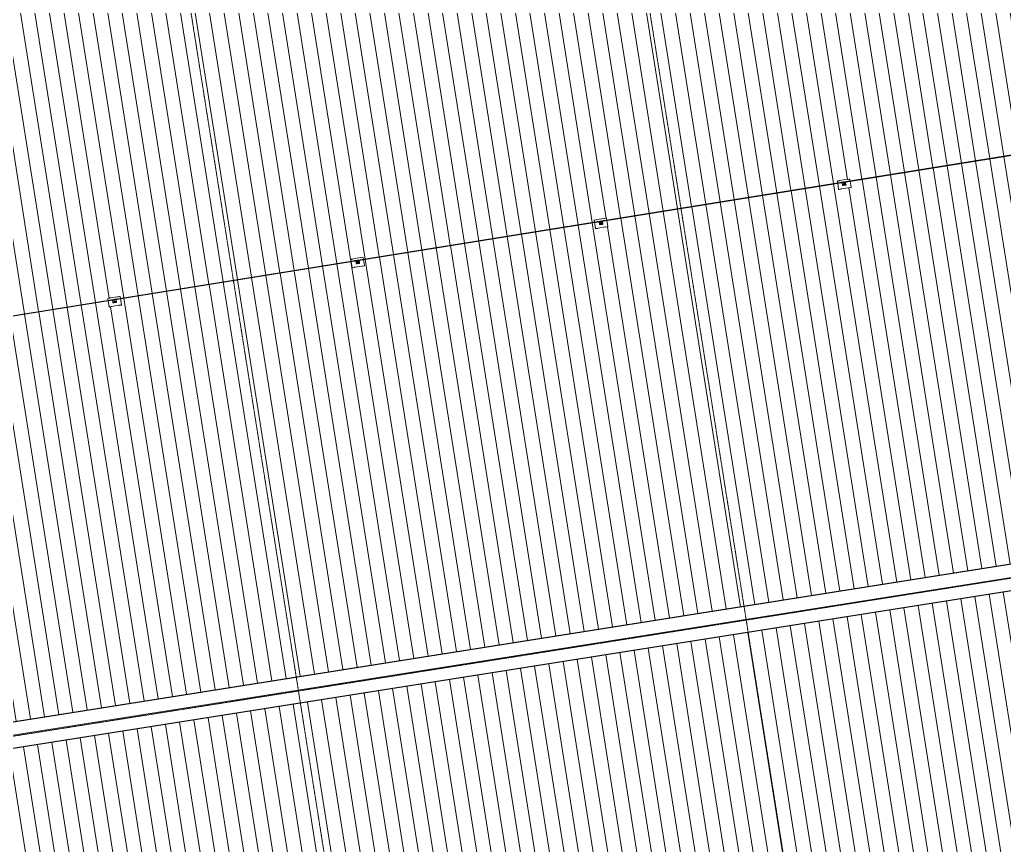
# Model space of a CAD drawing. Header units: millimetres. Extents: x -2355745 to -2216356, y 3958910 to 4068440.
# Drawn here: x -2308581 to -2285777, y 4018484 to 4037610 of the extents above; entities that cross this region are included whole.
import ezdxf

# ---------------------------------------------------------------- set-up
doc = ezdxf.new("R2010")
doc.units = ezdxf.units.MM
doc.linetypes.add('Grid Line', pattern=[21, 12, -3, 3, -3])
for name, color, linetype, lineweight in [('A-ROOF', 132, 'Continuous', 5), ('A-ROOF-PATT', 132, 'Continuous', 5), ('Q-SPCQ', 91, 'Continuous', 5), ('S-GRID', 1, 'Continuous', 5)]:
    doc.layers.add(name, color=color, linetype=linetype, lineweight=lineweight)

# ---------------------------------------------------------------- blocks, each defined once
blk = doc.blocks.new('Static Line_Sayfa_Metal Deck_Pan Mount - Up to 15 _ pitch - Max 2 Users-1848787-ROOF - Part B')
at = {"layer": 'Q-SPCQ'}
for p, q in [((-2244429, 4041104), (-2317659, 4029317)), ((-2317658, 4029309), (-2244428, 4041096)), ((-2289644, 4033871), (-2289635, 4033872)), ((-2289644, 4033871), (-2289642, 4033861)), ((-2289642, 4033861), (-2289642, 4033861)), ((-2289642, 4033861), (-2289636, 4033826)), ((-2289634, 4033873), (-2289597, 4033879)), ((-2289596, 4033879), (-2289584, 4033885)), ((-2289583, 4033885), (-2289419, 4033912)), ((-2289559, 4033842), (-2289563, 4033840)), ((-2289561, 4033830), (-2289557, 4033830)), ((-2289431, 4033863), (-2289556, 4033843)), ((-2289554, 4033830), (-2289429, 4033850)), ((-2289531, 4033832), (-2289531, 4033833)), ((-2289523, 4033779), (-2289530, 4033828)), ((-2289452, 4033845), (-2289452, 4033845)), ((-2289451, 4033841), (-2289444, 4033792)), ((-2289425, 4033863), (-2289429, 4033863)), ((-2289427, 4033851), (-2289423, 4033852)), ((-2289418, 4033912), (-2289405, 4033910)), ((-2289405, 4033910), (-2289367, 4033916)), ((-2289366, 4033916), (-2289357, 4033917)), ((-2289357, 4033917), (-2289356, 4033908)), ((-2289356, 4033908), (-2289350, 4033872)), ((-2289349, 4033867), (-2289327, 4033730)), ((-2289636, 4033821), (-2289614, 4033684)), ((-2289614, 4033684), (-2289612, 4033674)), ((-2289563, 4033682), (-2289612, 4033674)), ((-2289612, 4033674), (-2289563, 4033682)), ((-2289612, 4033674), (-2289612, 4033674)), ((-2289565, 4033682), (-2289602, 4033676)), ((-2289602, 4033676), (-2289563, 4033682)), ((-2289552, 4033689), (-2289564, 4033682)), ((-2289563, 4033682), (-2289551, 4033689)), ((-2289563, 4033682), (-2289563, 4033682)), ((-2289388, 4033715), (-2289551, 4033689)), ((-2289550, 4033689), (-2289389, 4033715)), ((-2289505, 4033798), (-2289505, 4033797)), ((-2289505, 4033767), (-2289456, 4033775)), ((-2289505, 4033767), (-2289456, 4033775)), ((-2289497, 4033800), (-2289497, 4033799)), ((-2289495, 4033800), (-2289495, 4033800)), ((-2289476, 4033803), (-2289476, 4033803)), ((-2289474, 4033803), (-2289474, 4033803)), ((-2289466, 4033804), (-2289466, 4033804)), ((-2289444, 4033792), (-2289444, 4033792)), ((-2289388, 4033715), (-2289375, 4033713)), ((-2289374, 4033713), (-2289387, 4033715)), ((-2289375, 4033712), (-2289326, 4033720)), ((-2289326, 4033720), (-2289375, 4033713)), ((-2289375, 4033713), (-2289375, 4033712)), ((-2289374, 4033713), (-2289336, 4033719)), ((-2289336, 4033719), (-2289373, 4033713)), ((-2289327, 4033730), (-2289327, 4033730)), ((-2289327, 4033730), (-2289326, 4033720)), ((-2289326, 4033720), (-2289326, 4033720)), ((-2295277, 4032964), (-2295268, 4032966)), ((-2295277, 4032964), (-2295275, 4032955)), ((-2295275, 4032955), (-2295275, 4032955)), ((-2295275, 4032955), (-2295269, 4032919)), ((-2295268, 4032913), (-2295247, 4032778)), ((-2295267, 4032966), (-2295230, 4032972)), ((-2295229, 4032972), (-2295217, 4032979)), ((-2295216, 4032979), (-2295052, 4033005)), ((-2295192, 4032935), (-2295196, 4032934)), ((-2295194, 4032923), (-2295190, 4032923)), ((-2295064, 4032956), (-2295189, 4032936)), ((-2295187, 4032923), (-2295062, 4032943)), ((-2295164, 4032926), (-2295164, 4032926)), ((-2295156, 4032873), (-2295163, 4032921)), ((-2295085, 4032939), (-2295085, 4032938)), ((-2295084, 4032934), (-2295077, 4032885)), ((-2295057, 4032956), (-2295062, 4032956)), ((-2295060, 4032944), (-2295056, 4032946)), ((-2295051, 4033005), (-2295038, 4033003)), ((-2295037, 4033003), (-2295000, 4033009)), ((-2294999, 4033009), (-2294990, 4033011)), ((-2294990, 4033011), (-2294989, 4033001)), ((-2294989, 4033001), (-2294983, 4032966)), ((-2294982, 4032960), (-2294960, 4032824)), ((-2295247, 4032778), (-2295245, 4032768)), ((-2295196, 4032776), (-2295245, 4032768)), ((-2295245, 4032767), (-2295196, 4032775)), ((-2295245, 4032768), (-2295245, 4032767)), ((-2295235, 4032769), (-2295196, 4032776)), ((-2295198, 4032775), (-2295235, 4032770)), ((-2295185, 4032782), (-2295197, 4032776)), ((-2295196, 4032775), (-2295196, 4032776)), ((-2295195, 4032776), (-2295184, 4032782)), ((-2295021, 4032808), (-2295184, 4032782)), ((-2295183, 4032782), (-2295022, 4032808)), ((-2295138, 4032891), (-2295138, 4032891)), ((-2295138, 4032860), (-2295089, 4032868)), ((-2295138, 4032860), (-2295089, 4032868)), ((-2295130, 4032893), (-2295130, 4032892)), ((-2295128, 4032894), (-2295128, 4032893)), ((-2295109, 4032896), (-2295109, 4032897)), ((-2295107, 4032896), (-2295107, 4032897)), ((-2295099, 4032897), (-2295099, 4032897)), ((-2295076, 4032885), (-2295077, 4032885)), ((-2295021, 4032808), (-2295008, 4032806)), ((-2295007, 4032806), (-2295020, 4032809)), ((-2295008, 4032806), (-2294959, 4032814)), ((-2294959, 4032814), (-2295008, 4032806)), ((-2295008, 4032806), (-2295008, 4032806)), ((-2295007, 4032806), (-2294969, 4032812)), ((-2294969, 4032812), (-2295006, 4032806)), ((-2294960, 4032824), (-2294960, 4032824)), ((-2294960, 4032824), (-2294959, 4032814)), ((-2294959, 4032814), (-2294959, 4032814)), ((-2300910, 4032058), (-2300901, 4032059)), ((-2300910, 4032058), (-2300908, 4032048)), ((-2300908, 4032048), (-2300908, 4032048)), ((-2300908, 4032048), (-2300902, 4032013)), ((-2300901, 4032007), (-2300880, 4031871)), ((-2300900, 4032060), (-2300863, 4032066)), ((-2300862, 4032066), (-2300850, 4032072)), ((-2300849, 4032072), (-2300685, 4032098)), ((-2300825, 4032029), (-2300829, 4032027)), ((-2300827, 4032017), (-2300823, 4032016)), ((-2300697, 4032050), (-2300822, 4032029)), ((-2300820, 4032017), (-2300695, 4032037)), ((-2300797, 4032019), (-2300797, 4032019)), ((-2300788, 4031966), (-2300796, 4032015)), ((-2300718, 4032032), (-2300718, 4032032)), ((-2300717, 4032028), (-2300709, 4031979)), ((-2300690, 4032049), (-2300695, 4032050)), ((-2300693, 4032037), (-2300689, 4032039)), ((-2300684, 4032099), (-2300671, 4032096)), ((-2300670, 4032096), (-2300633, 4032102)), ((-2300632, 4032103), (-2300623, 4032104)), ((-2300623, 4032104), (-2300622, 4032094)), ((-2300622, 4032094), (-2300616, 4032059)), ((-2300615, 4032053), (-2300593, 4031917)), ((-2300880, 4031871), (-2300878, 4031861)), ((-2300829, 4031869), (-2300878, 4031861)), ((-2300878, 4031861), (-2300828, 4031869)), ((-2300878, 4031861), (-2300878, 4031861)), ((-2300831, 4031869), (-2300868, 4031863)), ((-2300868, 4031863), (-2300829, 4031869)), ((-2300818, 4031875), (-2300830, 4031869)), ((-2300828, 4031869), (-2300829, 4031869)), ((-2300828, 4031869), (-2300817, 4031875)), ((-2300654, 4031902), (-2300817, 4031875)), ((-2300816, 4031876), (-2300655, 4031901)), ((-2300771, 4031984), (-2300771, 4031984)), ((-2300771, 4031954), (-2300722, 4031962)), ((-2300771, 4031953), (-2300722, 4031961)), ((-2300763, 4031986), (-2300763, 4031986)), ((-2300761, 4031987), (-2300761, 4031987)), ((-2300742, 4031990), (-2300742, 4031990)), ((-2300740, 4031989), (-2300740, 4031990)), ((-2300732, 4031990), (-2300732, 4031991)), ((-2300709, 4031979), (-2300709, 4031979)), ((-2300654, 4031901), (-2300641, 4031899)), ((-2300640, 4031900), (-2300653, 4031902)), ((-2300641, 4031899), (-2300592, 4031907)), ((-2300592, 4031907), (-2300641, 4031899)), ((-2300641, 4031899), (-2300641, 4031899)), ((-2300640, 4031899), (-2300601, 4031906)), ((-2300601, 4031906), (-2300639, 4031900)), ((-2300593, 4031917), (-2300593, 4031917)), ((-2300593, 4031917), (-2300592, 4031907)), ((-2300592, 4031907), (-2300592, 4031907)), ((-2306542, 4031151), (-2306534, 4031153)), ((-2306542, 4031151), (-2306541, 4031141)), ((-2306541, 4031142), (-2306541, 4031141)), ((-2306541, 4031141), (-2306535, 4031107)), ((-2306534, 4031100), (-2306512, 4030964)), ((-2306533, 4031153), (-2306495, 4031159)), ((-2306494, 4031159), (-2306483, 4031165)), ((-2306482, 4031165), (-2306318, 4031192)), ((-2306457, 4031122), (-2306462, 4031120)), ((-2306460, 4031110), (-2306455, 4031110)), ((-2306330, 4031143), (-2306455, 4031123)), ((-2306453, 4031110), (-2306328, 4031130)), ((-2306430, 4031112), (-2306430, 4031113)), ((-2306421, 4031059), (-2306429, 4031108)), ((-2306351, 4031125), (-2306351, 4031125)), ((-2306350, 4031121), (-2306342, 4031072)), ((-2306323, 4031143), (-2306328, 4031143)), ((-2306326, 4031131), (-2306322, 4031132)), ((-2306317, 4031192), (-2306304, 4031190)), ((-2306303, 4031190), (-2306266, 4031196)), ((-2306265, 4031196), (-2306256, 4031197)), ((-2306256, 4031197), (-2306255, 4031188)), ((-2306255, 4031188), (-2306249, 4031153)), ((-2306248, 4031146), (-2306226, 4031011)), ((-2306512, 4030964), (-2306511, 4030954)), ((-2306461, 4030962), (-2306511, 4030954)), ((-2306511, 4030954), (-2306461, 4030962)), ((-2306511, 4030954), (-2306511, 4030954)), ((-2306464, 4030962), (-2306501, 4030956)), ((-2306501, 4030956), (-2306462, 4030962)), ((-2306451, 4030969), (-2306463, 4030962)), ((-2306461, 4030962), (-2306450, 4030969)), ((-2306461, 4030962), (-2306461, 4030962)), ((-2306287, 4030995), (-2306450, 4030969)), ((-2306449, 4030969), (-2306288, 4030995)), ((-2306404, 4031078), (-2306404, 4031077)), ((-2306404, 4031047), (-2306355, 4031055)), ((-2306404, 4031047), (-2306355, 4031055)), ((-2306396, 4031080), (-2306396, 4031079)), ((-2306394, 4031080), (-2306394, 4031080)), ((-2306375, 4031083), (-2306375, 4031083)), ((-2306373, 4031083), (-2306373, 4031083)), ((-2306365, 4031084), (-2306365, 4031084)), ((-2306342, 4031072), (-2306342, 4031072)), ((-2306287, 4030995), (-2306274, 4030993)), ((-2306273, 4030993), (-2306286, 4030995)), ((-2306225, 4031001), (-2306274, 4030993)), ((-2306274, 4030992), (-2306224, 4031000)), ((-2306274, 4030993), (-2306274, 4030992)), ((-2306273, 4030993), (-2306234, 4030999)), ((-2306234, 4030999), (-2306272, 4030993)), ((-2306226, 4031010), (-2306226, 4031011)), ((-2306226, 4031011), (-2306225, 4031001)), ((-2306224, 4031000), (-2306225, 4031001))]:
    blk.add_line(p, q, dxfattribs=at)
at = {"layer": 'Q-SPCQ', "flags": 128}
for points in [[(-2289559, 4033842), (-2289558, 4033842), (-2289558, 4033842), (-2289558, 4033842), (-2289557, 4033843), (-2289557, 4033843), (-2289556, 4033843)], [(-2289554, 4033830), (-2289555, 4033830), (-2289555, 4033830), (-2289556, 4033830), (-2289556, 4033830), (-2289556, 4033830), (-2289557, 4033830)], [(-2289431, 4033863), (-2289431, 4033863), (-2289430, 4033863), (-2289430, 4033863), (-2289430, 4033863), (-2289429, 4033863), (-2289429, 4033863)], [(-2289427, 4033851), (-2289427, 4033851), (-2289428, 4033850), (-2289428, 4033850), (-2289429, 4033850), (-2289429, 4033850), (-2289429, 4033850)], [(-2289487, 4033813), (-2289488, 4033813), (-2289488, 4033813), (-2289489, 4033813), (-2289489, 4033813), (-2289490, 4033812), (-2289490, 4033812), (-2289491, 4033812), (-2289491, 4033812), (-2289491, 4033812), (-2289492, 4033811), (-2289492, 4033811), (-2289493, 4033811), (-2289493, 4033811), (-2289493, 4033810), (-2289494, 4033810), (-2289494, 4033810), (-2289494, 4033809), (-2289495, 4033809), (-2289495, 4033809), (-2289495, 4033808), (-2289496, 4033808), (-2289496, 4033807), (-2289496, 4033807), (-2289496, 4033807), (-2289496, 4033806), (-2289497, 4033806), (-2289497, 4033805), (-2289497, 4033805), (-2289497, 4033804), (-2289497, 4033804), (-2289497, 4033803), (-2289497, 4033803), (-2289497, 4033802), (-2289497, 4033802), (-2289497, 4033802), (-2289497, 4033801), (-2289497, 4033801), (-2289497, 4033800), (-2289497, 4033800), (-2289497, 4033800)], [(-2289487, 4033811), (-2289488, 4033811), (-2289488, 4033811), (-2289488, 4033811), (-2289489, 4033811), (-2289489, 4033811), (-2289489, 4033811), (-2289490, 4033810), (-2289490, 4033810), (-2289490, 4033810), (-2289491, 4033810), (-2289491, 4033810), (-2289491, 4033810), (-2289492, 4033809), (-2289492, 4033809), (-2289492, 4033809), (-2289493, 4033808), (-2289493, 4033808), (-2289493, 4033808), (-2289493, 4033808), (-2289494, 4033807), (-2289494, 4033807), (-2289494, 4033807), (-2289494, 4033806), (-2289494, 4033806), (-2289495, 4033806), (-2289495, 4033805), (-2289495, 4033805), (-2289495, 4033805), (-2289495, 4033804), (-2289495, 4033804), (-2289495, 4033803), (-2289495, 4033803), (-2289495, 4033803), (-2289495, 4033802), (-2289495, 4033802), (-2289495, 4033801), (-2289495, 4033801), (-2289495, 4033801), (-2289495, 4033800), (-2289495, 4033800)], [(-2289474, 4033803), (-2289474, 4033804), (-2289474, 4033804), (-2289474, 4033805), (-2289474, 4033805), (-2289475, 4033806), (-2289475, 4033806), (-2289475, 4033806), (-2289475, 4033807), (-2289475, 4033807), (-2289476, 4033808), (-2289476, 4033808), (-2289476, 4033808), (-2289476, 4033809), (-2289477, 4033809), (-2289477, 4033809), (-2289477, 4033810), (-2289478, 4033810), (-2289478, 4033810), (-2289478, 4033811), (-2289479, 4033811), (-2289479, 4033811), (-2289480, 4033812), (-2289480, 4033812), (-2289480, 4033812), (-2289481, 4033812), (-2289481, 4033812), (-2289482, 4033812), (-2289482, 4033813), (-2289483, 4033813), (-2289483, 4033813), (-2289484, 4033813), (-2289484, 4033813), (-2289485, 4033813), (-2289485, 4033813), (-2289485, 4033813), (-2289486, 4033813), (-2289486, 4033813), (-2289487, 4033813), (-2289487, 4033813), (-2289487, 4033813)], [(-2289476, 4033803), (-2289476, 4033804), (-2289476, 4033804), (-2289476, 4033804), (-2289476, 4033805), (-2289477, 4033805), (-2289477, 4033805), (-2289477, 4033806), (-2289477, 4033806), (-2289477, 4033807), (-2289477, 4033807), (-2289478, 4033807), (-2289478, 4033807), (-2289478, 4033808), (-2289478, 4033808), (-2289479, 4033808), (-2289479, 4033809), (-2289479, 4033809), (-2289479, 4033809), (-2289480, 4033809), (-2289480, 4033810), (-2289480, 4033810), (-2289481, 4033810), (-2289481, 4033810), (-2289481, 4033810), (-2289482, 4033811), (-2289482, 4033811), (-2289483, 4033811), (-2289483, 4033811), (-2289483, 4033811), (-2289484, 4033811), (-2289484, 4033811), (-2289484, 4033811), (-2289485, 4033811), (-2289485, 4033811), (-2289486, 4033811), (-2289486, 4033811), (-2289486, 4033811), (-2289487, 4033811), (-2289487, 4033811), (-2289487, 4033811)], [(-2295192, 4032935), (-2295191, 4032936), (-2295191, 4032936), (-2295190, 4032936), (-2295190, 4032936), (-2295190, 4032936), (-2295189, 4032936)], [(-2295187, 4032923), (-2295188, 4032923), (-2295188, 4032923), (-2295189, 4032923), (-2295189, 4032923), (-2295189, 4032923), (-2295190, 4032923)], [(-2295064, 4032956), (-2295064, 4032956), (-2295063, 4032956), (-2295063, 4032956), (-2295063, 4032956), (-2295062, 4032956), (-2295062, 4032956)], [(-2295060, 4032944), (-2295060, 4032944), (-2295061, 4032944), (-2295061, 4032944), (-2295061, 4032944), (-2295062, 4032943), (-2295062, 4032943)], [(-2295120, 4032906), (-2295121, 4032906), (-2295121, 4032906), (-2295122, 4032906), (-2295122, 4032906), (-2295123, 4032906), (-2295123, 4032906), (-2295124, 4032905), (-2295124, 4032905), (-2295124, 4032905), (-2295125, 4032905), (-2295125, 4032904), (-2295126, 4032904), (-2295126, 4032904), (-2295126, 4032904), (-2295127, 4032903), (-2295127, 4032903), (-2295127, 4032903), (-2295128, 4032902), (-2295128, 4032902), (-2295128, 4032901), (-2295128, 4032901), (-2295129, 4032901), (-2295129, 4032900), (-2295129, 4032900), (-2295129, 4032899), (-2295129, 4032899), (-2295130, 4032899), (-2295130, 4032898), (-2295130, 4032898), (-2295130, 4032897), (-2295130, 4032897), (-2295130, 4032896), (-2295130, 4032896), (-2295130, 4032895), (-2295130, 4032895), (-2295130, 4032894), (-2295130, 4032894), (-2295130, 4032893), (-2295130, 4032893), (-2295130, 4032893)], [(-2295120, 4032905), (-2295121, 4032905), (-2295121, 4032904), (-2295121, 4032904), (-2295122, 4032904), (-2295122, 4032904), (-2295122, 4032904), (-2295123, 4032904), (-2295123, 4032904), (-2295123, 4032903), (-2295124, 4032903), (-2295124, 4032903), (-2295124, 4032903), (-2295125, 4032903), (-2295125, 4032902), (-2295125, 4032902), (-2295126, 4032902), (-2295126, 4032902), (-2295126, 4032901), (-2295126, 4032901), (-2295127, 4032901), (-2295127, 4032900), (-2295127, 4032900), (-2295127, 4032900), (-2295127, 4032899), (-2295127, 4032899), (-2295128, 4032899), (-2295128, 4032898), (-2295128, 4032898), (-2295128, 4032897), (-2295128, 4032897), (-2295128, 4032897), (-2295128, 4032896), (-2295128, 4032896), (-2295128, 4032896), (-2295128, 4032895), (-2295128, 4032895), (-2295128, 4032894), (-2295128, 4032894), (-2295128, 4032894), (-2295128, 4032894)], [(-2295107, 4032897), (-2295107, 4032897), (-2295107, 4032898), (-2295107, 4032898), (-2295107, 4032898), (-2295108, 4032899), (-2295108, 4032899), (-2295108, 4032900), (-2295108, 4032900), (-2295108, 4032901), (-2295109, 4032901), (-2295109, 4032901), (-2295109, 4032902), (-2295109, 4032902), (-2295110, 4032902), (-2295110, 4032903), (-2295110, 4032903), (-2295111, 4032903), (-2295111, 4032904), (-2295111, 4032904), (-2295112, 4032904), (-2295112, 4032905), (-2295113, 4032905), (-2295113, 4032905), (-2295113, 4032905), (-2295114, 4032905), (-2295114, 4032906), (-2295115, 4032906), (-2295115, 4032906), (-2295116, 4032906), (-2295116, 4032906), (-2295117, 4032906), (-2295117, 4032906), (-2295117, 4032906), (-2295118, 4032906), (-2295118, 4032906), (-2295119, 4032906), (-2295119, 4032906), (-2295120, 4032906), (-2295120, 4032906), (-2295120, 4032906)], [(-2295109, 4032897), (-2295109, 4032897), (-2295109, 4032897), (-2295109, 4032898), (-2295109, 4032898), (-2295110, 4032898), (-2295110, 4032899), (-2295110, 4032899), (-2295110, 4032900), (-2295110, 4032900), (-2295110, 4032900), (-2295111, 4032901), (-2295111, 4032901), (-2295111, 4032901), (-2295111, 4032901), (-2295112, 4032902), (-2295112, 4032902), (-2295112, 4032902), (-2295112, 4032903), (-2295113, 4032903), (-2295113, 4032903), (-2295113, 4032903), (-2295114, 4032903), (-2295114, 4032904), (-2295114, 4032904), (-2295115, 4032904), (-2295115, 4032904), (-2295115, 4032904), (-2295116, 4032904), (-2295116, 4032904), (-2295117, 4032905), (-2295117, 4032905), (-2295117, 4032905), (-2295118, 4032905), (-2295118, 4032905), (-2295118, 4032905), (-2295119, 4032905), (-2295119, 4032905), (-2295120, 4032905), (-2295120, 4032905), (-2295120, 4032905)], [(-2300825, 4032029), (-2300824, 4032029), (-2300824, 4032029), (-2300823, 4032029), (-2300823, 4032029), (-2300823, 4032029), (-2300822, 4032029)], [(-2300820, 4032017), (-2300821, 4032017), (-2300821, 4032016), (-2300821, 4032016), (-2300822, 4032016), (-2300822, 4032016), (-2300823, 4032016)], [(-2300753, 4032000), (-2300754, 4032000), (-2300754, 4031999), (-2300755, 4031999), (-2300755, 4031999), (-2300756, 4031999), (-2300756, 4031999), (-2300756, 4031999), (-2300757, 4031999), (-2300757, 4031998), (-2300758, 4031998), (-2300758, 4031998), (-2300758, 4031998), (-2300759, 4031997), (-2300759, 4031997), (-2300760, 4031997), (-2300760, 4031996), (-2300760, 4031996), (-2300761, 4031996), (-2300761, 4031995), (-2300761, 4031995), (-2300761, 4031994), (-2300762, 4031994), (-2300762, 4031994), (-2300762, 4031993), (-2300762, 4031993), (-2300762, 4031992), (-2300763, 4031992), (-2300763, 4031991), (-2300763, 4031991), (-2300763, 4031991), (-2300763, 4031990), (-2300763, 4031990), (-2300763, 4031989), (-2300763, 4031989), (-2300763, 4031988), (-2300763, 4031988), (-2300763, 4031987), (-2300763, 4031987), (-2300763, 4031986), (-2300763, 4031986)], [(-2300753, 4031998), (-2300753, 4031998), (-2300754, 4031998), (-2300754, 4031998), (-2300755, 4031998), (-2300755, 4031997), (-2300755, 4031997), (-2300756, 4031997), (-2300756, 4031997), (-2300756, 4031997), (-2300757, 4031997), (-2300757, 4031996), (-2300757, 4031996), (-2300758, 4031996), (-2300758, 4031996), (-2300758, 4031995), (-2300758, 4031995), (-2300759, 4031995), (-2300759, 4031995), (-2300759, 4031994), (-2300759, 4031994), (-2300760, 4031994), (-2300760, 4031993), (-2300760, 4031993), (-2300760, 4031993), (-2300760, 4031992), (-2300761, 4031992), (-2300761, 4031992), (-2300761, 4031991), (-2300761, 4031991), (-2300761, 4031990), (-2300761, 4031990), (-2300761, 4031990), (-2300761, 4031989), (-2300761, 4031989), (-2300761, 4031989), (-2300761, 4031988), (-2300761, 4031988), (-2300761, 4031987), (-2300761, 4031987), (-2300761, 4031987)], [(-2300740, 4031990), (-2300740, 4031990), (-2300740, 4031991), (-2300740, 4031991), (-2300740, 4031992), (-2300740, 4031992), (-2300741, 4031993), (-2300741, 4031993), (-2300741, 4031994), (-2300741, 4031994), (-2300741, 4031994), (-2300742, 4031995), (-2300742, 4031995), (-2300742, 4031995), (-2300743, 4031996), (-2300743, 4031996), (-2300743, 4031997), (-2300744, 4031997), (-2300744, 4031997), (-2300744, 4031997), (-2300745, 4031998), (-2300745, 4031998), (-2300745, 4031998), (-2300746, 4031998), (-2300746, 4031999), (-2300747, 4031999), (-2300747, 4031999), (-2300748, 4031999), (-2300748, 4031999), (-2300749, 4031999), (-2300749, 4032000), (-2300749, 4032000), (-2300750, 4032000), (-2300750, 4032000), (-2300751, 4032000), (-2300751, 4032000), (-2300752, 4032000), (-2300752, 4032000), (-2300753, 4032000), (-2300753, 4032000), (-2300753, 4032000)], [(-2300742, 4031990), (-2300742, 4031990), (-2300742, 4031991), (-2300742, 4031991), (-2300742, 4031991), (-2300742, 4031992), (-2300743, 4031992), (-2300743, 4031993), (-2300743, 4031993), (-2300743, 4031993), (-2300743, 4031994), (-2300744, 4031994), (-2300744, 4031994), (-2300744, 4031994), (-2300744, 4031995), (-2300744, 4031995), (-2300745, 4031995), (-2300745, 4031996), (-2300745, 4031996), (-2300746, 4031996), (-2300746, 4031996), (-2300746, 4031997), (-2300747, 4031997), (-2300747, 4031997), (-2300747, 4031997), (-2300748, 4031997), (-2300748, 4031997), (-2300748, 4031998), (-2300749, 4031998), (-2300749, 4031998), (-2300749, 4031998), (-2300750, 4031998), (-2300750, 4031998), (-2300751, 4031998), (-2300751, 4031998), (-2300751, 4031998), (-2300752, 4031998), (-2300752, 4031998), (-2300753, 4031998), (-2300753, 4031998), (-2300753, 4031998)], [(-2300697, 4032050), (-2300697, 4032050), (-2300696, 4032050), (-2300696, 4032050), (-2300696, 4032050), (-2300695, 4032050), (-2300695, 4032050)], [(-2300693, 4032037), (-2300693, 4032037), (-2300694, 4032037), (-2300694, 4032037), (-2300694, 4032037), (-2300695, 4032037), (-2300695, 4032037)], [(-2306457, 4031122), (-2306457, 4031122), (-2306457, 4031122), (-2306456, 4031123), (-2306456, 4031123), (-2306456, 4031123), (-2306455, 4031123)], [(-2306453, 4031110), (-2306454, 4031110), (-2306454, 4031110), (-2306454, 4031110), (-2306455, 4031110), (-2306455, 4031110), (-2306455, 4031110)], [(-2306386, 4031093), (-2306387, 4031093), (-2306387, 4031093), (-2306388, 4031093), (-2306388, 4031093), (-2306389, 4031092), (-2306389, 4031092), (-2306389, 4031092), (-2306390, 4031092), (-2306390, 4031092), (-2306391, 4031091), (-2306391, 4031091), (-2306391, 4031091), (-2306392, 4031091), (-2306392, 4031090), (-2306392, 4031090), (-2306393, 4031090), (-2306393, 4031089), (-2306393, 4031089), (-2306394, 4031089), (-2306394, 4031088), (-2306394, 4031088), (-2306395, 4031087), (-2306395, 4031087), (-2306395, 4031087), (-2306395, 4031086), (-2306395, 4031086), (-2306395, 4031085), (-2306396, 4031085), (-2306396, 4031084), (-2306396, 4031084), (-2306396, 4031083), (-2306396, 4031083), (-2306396, 4031083), (-2306396, 4031082), (-2306396, 4031082), (-2306396, 4031081), (-2306396, 4031081), (-2306396, 4031080), (-2306396, 4031080), (-2306396, 4031080)], [(-2306386, 4031091), (-2306386, 4031091), (-2306387, 4031091), (-2306387, 4031091), (-2306387, 4031091), (-2306388, 4031091), (-2306388, 4031091), (-2306389, 4031091), (-2306389, 4031090), (-2306389, 4031090), (-2306390, 4031090), (-2306390, 4031090), (-2306390, 4031090), (-2306391, 4031089), (-2306391, 4031089), (-2306391, 4031089), (-2306391, 4031089), (-2306392, 4031088), (-2306392, 4031088), (-2306392, 4031088), (-2306392, 4031087), (-2306393, 4031087), (-2306393, 4031087), (-2306393, 4031086), (-2306393, 4031086), (-2306393, 4031086), (-2306393, 4031085), (-2306394, 4031085), (-2306394, 4031085), (-2306394, 4031084), (-2306394, 4031084), (-2306394, 4031083), (-2306394, 4031083), (-2306394, 4031083), (-2306394, 4031082), (-2306394, 4031082), (-2306394, 4031081), (-2306394, 4031081), (-2306394, 4031081), (-2306394, 4031080), (-2306394, 4031080)], [(-2306373, 4031083), (-2306373, 4031084), (-2306373, 4031084), (-2306373, 4031085), (-2306373, 4031085), (-2306373, 4031086), (-2306374, 4031086), (-2306374, 4031086), (-2306374, 4031087), (-2306374, 4031087), (-2306374, 4031088), (-2306375, 4031088), (-2306375, 4031088), (-2306375, 4031089), (-2306376, 4031089), (-2306376, 4031090), (-2306376, 4031090), (-2306377, 4031090), (-2306377, 4031090), (-2306377, 4031091), (-2306378, 4031091), (-2306378, 4031091), (-2306378, 4031092), (-2306379, 4031092), (-2306379, 4031092), (-2306380, 4031092), (-2306380, 4031092), (-2306381, 4031093), (-2306381, 4031093), (-2306381, 4031093), (-2306382, 4031093), (-2306382, 4031093), (-2306383, 4031093), (-2306383, 4031093), (-2306384, 4031093), (-2306384, 4031093), (-2306385, 4031093), (-2306385, 4031093), (-2306386, 4031093), (-2306386, 4031093), (-2306386, 4031093)], [(-2306375, 4031083), (-2306375, 4031084), (-2306375, 4031084), (-2306375, 4031084), (-2306375, 4031085), (-2306375, 4031085), (-2306375, 4031086), (-2306376, 4031086), (-2306376, 4031086), (-2306376, 4031087), (-2306376, 4031087), (-2306376, 4031087), (-2306377, 4031088), (-2306377, 4031088), (-2306377, 4031088), (-2306377, 4031088), (-2306378, 4031089), (-2306378, 4031089), (-2306378, 4031089), (-2306379, 4031089), (-2306379, 4031090), (-2306379, 4031090), (-2306380, 4031090), (-2306380, 4031090), (-2306380, 4031090), (-2306381, 4031091), (-2306381, 4031091), (-2306381, 4031091), (-2306382, 4031091), (-2306382, 4031091), (-2306382, 4031091), (-2306383, 4031091), (-2306383, 4031091), (-2306384, 4031091), (-2306384, 4031091), (-2306384, 4031091), (-2306385, 4031091), (-2306385, 4031091), (-2306385, 4031091), (-2306386, 4031091), (-2306386, 4031091)], [(-2306330, 4031143), (-2306330, 4031143), (-2306329, 4031143), (-2306329, 4031143), (-2306328, 4031143), (-2306328, 4031143), (-2306328, 4031143)], [(-2306326, 4031131), (-2306326, 4031131), (-2306326, 4031130), (-2306327, 4031130), (-2306327, 4031130), (-2306328, 4031130), (-2306328, 4031130)]]:
    blk.add_lwpolyline(points, dxfattribs=at)
at = {"layer": 'Q-SPCQ'}
for centre, major_axis, ratio, start_param, end_param in [((-2289632, 4033863), (9.88, 1.56), 0.996195, 1.573307, 3.144104), ((-2289632, 4033863), (9.88, 1.56), 0.996195, 1.835107, 3.141593), ((-2289597, 4033879), (0.987, 0.159), 0.087155, 4.712169, 6.030806), ((-2289583, 4033885), (0.987, 0.159), 0.087155, 1.570577, 2.889213), ((-2289562, 4033835), (-0.83, 5.15), 0.000219, 4.799655, 6.283185), ((-2289562, 4033835), (-0.83, 5.15), 0.000219, 3.141593, 4.776132), ((-2289562, 4033835), (-0.83, 5.15), 0.000219, 2.70526, 3.141541), ((-2289594, 4033825), (69.1, 11.1), 0.087155, 5.824183, 6.053574), ((-2289530, 4033828), (-1.11, 6.91), 0.000219, 0.610865, 0.872664), ((-2289530, 4033828), (-0.64, 3.95), 0.000219, 0.087266, 1.658063), ((-2289486, 4033801), (19.6, 3.1), 0.996195, 4.7149, 7.856493), ((-2289391, 4033858), (69.1, 11.1), 0.087155, 3.370764, 3.600156), ((-2289452, 4033841), (-1.11, 6.91), 0.000219, 0.610865, 0.872664), ((-2289452, 4033841), (-0.64, 3.95), 0.000219, 0.087266, 1.658063), ((-2289424, 4033857), (-0.83, 5.15), 0.000219, 4.799655, 6.283134), ((-2289424, 4033857), (-0.83, 5.15), 0.000219, 3.141644, 4.776132), ((-2289424, 4033857), (-0.83, 5.15), 0.000219, 2.70526, 3.141593), ((-2289419, 4033912), (0.987, 0.159), 0.087155, 0.25194, 1.570577), ((-2289405, 4033910), (0.987, 0.159), 0.087155, 3.393532, 4.712169), ((-2289366, 4033906), (9.88, 1.56), 0.996195, 0.002511, 1.573307), ((-2289366, 4033906), (9.88, 1.56), 0.996195, 1.049709, 1.290073), ((-2289366, 4033906), (9.88, 1.56), 0.996195, 0.002511, 0.264311), ((-2289604, 4033686), (9.88, 1.56), 0.996195, 3.144104, 4.7149), ((-2289604, 4033686), (9.88, 1.56), 0.996195, 3.405903, 4.7149), ((-2289565, 4033682), (0.987, 0.159), 0.087155, 4.712169, 6.030806), ((-2289563, 4033682), (0.987, 0.159), 0.087155, 4.712169, 6.030806), ((-2289551, 4033689), (0.987, 0.159), 0.087155, 1.570577, 2.889213), ((-2289550, 4033689), (0.987, 0.159), 0.087155, 2.229895, 2.889213), ((-2289550, 4033689), (0.987, 0.159), 0.087155, 1.570577, 1.790349), ((-2289508, 4033782), (14.8, 2.3), 0.996195, 3.144104, 4.7149), ((-2289508, 4033782), (14.8, 2.3), 0.996195, 3.405903, 4.7149), ((-2289486, 4033801), (19.6, 3.1), 0.996195, 1.573307, 4.7149), ((-2289485, 4033801), (19.6, 3.1), 0.996195, 3.144104, 4.7149), ((-2289486, 4033801), (11.6, 1.8), 0.996195, 1.573307, 4.7149), ((-2289486, 4033801), (11.6, 1.8), 0.996195, 4.7149, 7.856493), ((-2289485, 4033801), (19.6, 3.1), 0.996195, 4.7149, 6.283185), ((-2289458, 4033790), (14.8, 2.3), 0.996195, 4.7149, 6.285696), ((-2289458, 4033789), (14.8, 2.3), 0.996195, 4.7149, 6.023897), ((-2289389, 4033715), (0.987, 0.159), 0.087155, 1.350804, 1.570577), ((-2289389, 4033715), (0.987, 0.159), 0.087155, 0.25194, 0.691485), ((-2289388, 4033715), (0.987, 0.159), 0.087155, 0.25194, 1.570577), ((-2289374, 4033713), (0.987, 0.159), 0.087155, 3.393532, 4.712169), ((-2289373, 4033713), (0.987, 0.159), 0.087155, 3.393532, 4.712169), ((-2289337, 4033729), (9.88, 1.56), 0.996195, 4.7149, 6.283185), ((-2289337, 4033729), (9.88, 1.56), 0.996195, 4.7149, 6.285696), ((-2295265, 4032956), (9.88, 1.56), 0.996195, 1.573307, 3.144104), ((-2295265, 4032956), (9.88, 1.56), 0.996195, 1.835107, 3.141593), ((-2295230, 4032972), (0.987, 0.159), 0.087155, 4.712169, 6.030806), ((-2295216, 4032979), (0.987, 0.159), 0.087155, 1.570577, 2.889213), ((-2295195, 4032929), (-0.83, 5.15), 0.000219, 4.799655, 6.283185), ((-2295195, 4032929), (-0.83, 5.15), 0.000219, 3.141593, 4.776132), ((-2295195, 4032929), (-0.83, 5.15), 0.000219, 2.70526, 3.141541), ((-2295226, 4032919), (69.1, 11.1), 0.087155, 5.824183, 6.053574), ((-2295163, 4032922), (-1.11, 6.91), 0.000219, 0.610865, 0.872664), ((-2295163, 4032922), (-0.64, 3.95), 0.000219, 0.087266, 1.658063), ((-2295118, 4032894), (19.6, 3.1), 0.996195, 1.573307, 4.7149), ((-2295118, 4032894), (19.6, 3.1), 0.996195, 4.7149, 7.856493), ((-2295024, 4032951), (69.1, 11.1), 0.087155, 3.370764, 3.600156), ((-2295084, 4032935), (-1.11, 6.91), 0.000219, 0.610865, 0.872664), ((-2295084, 4032935), (-0.64, 3.95), 0.000219, 0.087266, 1.658063), ((-2295057, 4032951), (-0.83, 5.15), 0.000219, 4.799655, 6.283133), ((-2295057, 4032951), (-0.83, 5.15), 0.000219, 3.141644, 4.776132), ((-2295057, 4032951), (-0.83, 5.15), 0.000219, 2.70526, 3.141593), ((-2295052, 4033005), (0.987, 0.159), 0.087155, 0.25194, 1.570577), ((-2295037, 4033003), (0.987, 0.159), 0.087155, 3.393532, 4.712169), ((-2294999, 4032999), (9.88, 1.56), 0.996195, 0.002511, 1.573307), ((-2294999, 4032999), (9.88, 1.56), 0.996195, 1.049709, 1.290073), ((-2294999, 4032999), (9.88, 1.56), 0.996195, 0.002511, 0.264311), ((-2295237, 4032779), (9.88, 1.56), 0.996195, 3.144104, 4.7149), ((-2295237, 4032779), (9.88, 1.56), 0.996195, 3.405903, 4.7149), ((-2295198, 4032776), (0.987, 0.159), 0.087155, 4.712169, 6.030806), ((-2295196, 4032776), (0.987, 0.159), 0.087155, 4.712169, 6.030806), ((-2295184, 4032782), (0.987, 0.159), 0.087155, 1.570577, 2.889213), ((-2295183, 4032782), (0.987, 0.159), 0.087155, 2.229895, 2.889213), ((-2295183, 4032782), (0.987, 0.159), 0.087155, 1.570577, 1.790349), ((-2295141, 4032875), (14.8, 2.3), 0.996195, 3.144104, 4.7149), ((-2295141, 4032875), (14.8, 2.3), 0.996195, 3.405903, 4.7149), ((-2295118, 4032894), (19.6, 3.1), 0.996195, 3.144104, 4.7149), ((-2295118, 4032894), (11.6, 1.8), 0.996195, 1.573307, 4.7149), ((-2295118, 4032894), (11.6, 1.8), 0.996195, 4.7149, 7.856493), ((-2295118, 4032894), (19.6, 3.1), 0.996195, 4.7149, 6.283185), ((-2295091, 4032883), (14.8, 2.3), 0.996195, 4.7149, 6.285696), ((-2295091, 4032883), (14.8, 2.3), 0.996195, 4.7149, 6.023897), ((-2295022, 4032808), (0.987, 0.159), 0.087155, 1.350804, 1.570577), ((-2295021, 4032808), (0.987, 0.159), 0.087155, 0.25194, 1.570577), ((-2295022, 4032808), (0.987, 0.159), 0.087155, 0.25194, 0.691485), ((-2295007, 4032806), (0.987, 0.159), 0.087155, 3.393532, 4.712169), ((-2295006, 4032807), (0.987, 0.159), 0.087155, 3.393532, 4.712169), ((-2294970, 4032822), (9.88, 1.56), 0.996195, 4.7149, 6.283185), ((-2294970, 4032822), (9.88, 1.56), 0.996195, 4.7149, 6.285696), ((-2300898, 4032050), (9.88, 1.56), 0.996195, 1.573307, 3.144104), ((-2300898, 4032050), (9.88, 1.56), 0.996195, 1.835107, 3.141593), ((-2300863, 4032066), (0.987, 0.159), 0.087155, 4.712169, 6.030806), ((-2300849, 4032072), (0.987, 0.159), 0.087155, 1.570577, 2.889213), ((-2300828, 4032022), (-0.83, 5.15), 0.000219, 4.799655, 6.283185), ((-2300828, 4032022), (-0.83, 5.15), 0.000219, 3.141593, 4.776132), ((-2300828, 4032022), (-0.83, 5.15), 0.000219, 2.70526, 3.141541), ((-2300796, 4032015), (-1.11, 6.91), 0.000219, 0.610865, 0.872665), ((-2300859, 4032012), (69.1, 11.1), 0.087155, 5.824183, 6.053574), ((-2300796, 4032015), (-0.64, 3.95), 0.000219, 0.087266, 1.658063), ((-2300751, 4031987), (19.6, 3.1), 0.996195, 1.573307, 4.7149), ((-2300751, 4031987), (11.6, 1.8), 0.996195, 1.573307, 4.7149), ((-2300751, 4031987), (19.6, 3.1), 0.996195, 4.7149, 7.856493), ((-2300751, 4031987), (11.6, 1.8), 0.996195, 4.7149, 7.856493), ((-2300656, 4032045), (69.1, 11.1), 0.087155, 3.370764, 3.600156), ((-2300717, 4032028), (-1.11, 6.91), 0.000219, 0.610865, 0.872664), ((-2300717, 4032028), (-0.64, 3.95), 0.000219, 0.087266, 1.658063), ((-2300690, 4032044), (-0.83, 5.15), 0.000219, 4.799655, 6.283134), ((-2300690, 4032044), (-0.83, 5.15), 0.000219, 3.141644, 4.776132), ((-2300690, 4032044), (-0.83, 5.15), 0.000219, 2.70526, 3.141592), ((-2300685, 4032098), (0.987, 0.159), 0.087155, 0.25194, 1.570577), ((-2300670, 4032097), (0.987, 0.159), 0.087155, 3.393532, 4.712169), ((-2300632, 4032093), (9.88, 1.56), 0.996195, 0.002511, 1.573307), ((-2300632, 4032092), (9.88, 1.56), 0.996195, 1.049709, 1.290073), ((-2300632, 4032092), (9.88, 1.56), 0.996195, 0.002511, 0.264311), ((-2300870, 4031873), (9.88, 1.56), 0.996195, 3.144104, 4.7149), ((-2300870, 4031873), (9.88, 1.56), 0.996195, 3.405903, 4.7149), ((-2300831, 4031869), (0.987, 0.159), 0.087155, 4.712169, 6.030806), ((-2300829, 4031869), (0.987, 0.159), 0.087155, 4.712169, 6.030806), ((-2300817, 4031875), (0.987, 0.159), 0.087155, 1.570577, 2.889213), ((-2300816, 4031875), (0.987, 0.159), 0.087155, 2.229895, 2.889213), ((-2300816, 4031875), (0.987, 0.159), 0.087155, 1.570577, 1.790349), ((-2300774, 4031969), (14.8, 2.3), 0.996195, 3.144104, 4.7149), ((-2300774, 4031968), (14.8, 2.3), 0.996195, 3.405903, 4.7149), ((-2300751, 4031987), (19.6, 3.1), 0.996195, 3.144104, 4.7149), ((-2300751, 4031987), (19.6, 3.1), 0.996195, 4.7149, 6.283185), ((-2300724, 4031976), (14.8, 2.3), 0.996195, 4.7149, 6.285696), ((-2300724, 4031976), (14.8, 2.3), 0.996195, 4.7149, 6.023897), ((-2300655, 4031901), (0.987, 0.159), 0.087155, 1.350804, 1.570577), ((-2300654, 4031902), (0.987, 0.159), 0.087155, 0.25194, 1.570577), ((-2300655, 4031901), (0.987, 0.159), 0.087155, 0.25194, 0.691485), ((-2300640, 4031899), (0.987, 0.159), 0.087155, 3.393532, 4.712169), ((-2300639, 4031900), (0.987, 0.159), 0.087155, 3.393532, 4.712169), ((-2300603, 4031915), (9.88, 1.56), 0.996195, 4.7149, 6.283185), ((-2300603, 4031916), (9.88, 1.56), 0.996195, 4.7149, 6.285696), ((-2306531, 4031143), (9.88, 1.56), 0.996195, 1.573307, 3.144104), ((-2306531, 4031143), (9.88, 1.56), 0.996195, 1.835107, 3.141593), ((-2306495, 4031159), (0.987, 0.159), 0.087155, 4.712169, 6.030806), ((-2306482, 4031165), (0.987, 0.159), 0.087155, 1.570577, 2.889213), ((-2306461, 4031115), (-0.83, 5.15), 0.000219, 4.799655, 6.283185), ((-2306461, 4031115), (-0.83, 5.15), 0.000219, 3.141593, 4.776132), ((-2306461, 4031115), (-0.83, 5.15), 0.000219, 2.70526, 3.141541), ((-2306492, 4031105), (69.1, 11.1), 0.087155, 5.824183, 6.053574), ((-2306429, 4031108), (-1.11, 6.91), 0.000219, 0.610865, 0.872664), ((-2306429, 4031108), (-0.64, 3.95), 0.000219, 0.087266, 1.658063), ((-2306384, 4031081), (19.6, 3.1), 0.996195, 1.573307, 4.7149), ((-2306384, 4031081), (11.6, 1.8), 0.996195, 1.573307, 4.7149), ((-2306384, 4031081), (19.6, 3.1), 0.996195, 4.7149, 7.856493), ((-2306384, 4031081), (11.6, 1.8), 0.996195, 4.7149, 7.856493), ((-2306289, 4031138), (69.1, 11.1), 0.087155, 3.370764, 3.600156), ((-2306350, 4031121), (-1.11, 6.91), 0.000219, 0.610865, 0.872664), ((-2306350, 4031121), (-0.64, 3.95), 0.000219, 0.087266, 1.658063), ((-2306322, 4031138), (-0.83, 5.15), 0.000219, 4.799655, 6.283134), ((-2306322, 4031138), (-0.83, 5.15), 0.000219, 3.141644, 4.776132), ((-2306322, 4031138), (-0.83, 5.15), 0.000219, 2.70526, 3.141593), ((-2306318, 4031192), (0.987, 0.159), 0.087155, 0.25194, 1.570577), ((-2306303, 4031190), (0.987, 0.159), 0.087155, 3.393532, 4.712169), ((-2306264, 4031186), (9.88, 1.56), 0.996195, 0.002511, 1.573307), ((-2306264, 4031186), (9.88, 1.56), 0.996195, 1.049709, 1.290073), ((-2306264, 4031186), (9.88, 1.56), 0.996195, 0.002511, 0.264311), ((-2306503, 4030966), (9.88, 1.56), 0.996195, 3.144104, 4.7149), ((-2306503, 4030966), (9.88, 1.56), 0.996195, 3.405903, 4.7149), ((-2306464, 4030962), (0.987, 0.159), 0.087155, 4.712169, 6.030806), ((-2306462, 4030962), (0.987, 0.159), 0.087155, 4.712169, 6.030806), ((-2306450, 4030969), (0.987, 0.159), 0.087155, 1.570577, 2.889213), ((-2306449, 4030969), (0.987, 0.159), 0.087155, 2.229895, 2.889213), ((-2306449, 4030969), (0.987, 0.159), 0.087155, 1.570577, 1.790349), ((-2306407, 4031062), (14.8, 2.3), 0.996195, 3.144104, 4.7149), ((-2306407, 4031062), (14.8, 2.3), 0.996195, 3.405903, 4.7149), ((-2306384, 4031081), (19.6, 3.1), 0.996195, 3.144104, 4.7149), ((-2306384, 4031081), (19.6, 3.1), 0.996195, 4.7149, 6.283185), ((-2306357, 4031070), (14.8, 2.3), 0.996195, 4.7149, 6.285696), ((-2306357, 4031070), (14.8, 2.3), 0.996195, 4.7149, 6.023897), ((-2306288, 4030995), (0.987, 0.159), 0.087155, 1.350804, 1.570577), ((-2306288, 4030995), (0.987, 0.159), 0.087155, 0.25194, 0.691485), ((-2306287, 4030995), (0.987, 0.159), 0.087155, 0.25194, 1.570577), ((-2306273, 4030993), (0.987, 0.159), 0.087155, 3.393532, 4.712169), ((-2306272, 4030993), (0.987, 0.159), 0.087155, 3.393532, 4.712169), ((-2306236, 4031009), (9.88, 1.56), 0.996195, 4.7149, 6.285696), ((-2306236, 4031009), (9.88, 1.56), 0.996195, 4.7149, 6.283185)]:
    blk.add_ellipse(centre, major_axis=major_axis, ratio=ratio, start_param=start_param, end_param=end_param, dxfattribs=at)
blk = doc.blocks.new('Ridge Capping - Ridge Capping-1882401-ROOF - Part B')
at = {"layer": 'A-ROOF'}
for p, q in [((-2323027, 4019089), (-2232178, 4033447)), ((-2323026, 4019081), (-2232177, 4033439)), ((-2232130, 4033143), (-2322979, 4018786)), ((-2322908, 4018494), (-2232083, 4032848)), ((-2322906, 4018487), (-2232082, 4032840))]:
    blk.add_line(p, q, dxfattribs=at)

msp = doc.modelspace()

# ---------------------------------------------------------------- hatches: boundary and pattern name
at = {"layer": 'A-ROOF-PATT'}
h = msp.add_hatch(dxfattribs=at)
h.set_pattern_fill('FP_4', color=256, style=0, pattern_type=2)
h.set_pattern_definition([(279, (-407230.8, -207712.5), (328.900217, 52.092677), [])])
h.paths.add_polyline_path([(-2323027, 4019089), (-2232192, 4033447), (-2236132, 4052512), (-2236188, 4052503), (-2236203, 4052598), (-2326114, 4038357), (-2325863, 4036765), (-2325828, 4036774), (-2323027, 4019089)])
h.paths.add_polyline_path([(-2322033, 4028611), (-2322027, 4028611), (-2322026, 4028611)])
h.paths.add_polyline_path([(-2320898, 4028794), (-2320893, 4028794), (-2320891, 4028794)])
h.paths.add_polyline_path([(-2319764, 4028977), (-2319758, 4028977), (-2319756, 4028977)])
h.paths.add_polyline_path([(-2318134, 4029240), (-2318134, 4029239), (-2318126, 4029240)])
h.paths.add_polyline_path([(-2243219, 4041298), (-2243214, 4041297), (-2243212, 4041298)])
h.paths.add_polyline_path([(-2242084, 4041480), (-2242079, 4041480), (-2242077, 4041480)])
h.paths.add_polyline_path([(-2240950, 4041662), (-2240944, 4041662), (-2240942, 4041662)])
h.paths.add_polyline_path([(-2240000, 4041815), (-2239999, 4041814), (-2239991, 4041816)])
h.paths.add_polyline_path([(-2239320, 4041924), (-2239320, 4041923), (-2239312, 4041925)])
h.paths.add_polyline_path([(-2323536, 4028193), (-2323578, 4028456), (-2323033, 4028543), (-2323018, 4028452), (-2322969, 4028460), (-2322780, 4028491), (-2317801, 4029295), (-2317807, 4029338), (-2317760, 4029346), (-2317760, 4029346), (-2317748, 4029350), (-2317748, 4029352), (-2317583, 4029378), (-2317583, 4029379), (-2317569, 4029377), (-2317522, 4029383), (-2317515, 4029340), (-2312168, 4030201), (-2312174, 4030245), (-2312127, 4030252), (-2312126, 4030253), (-2312115, 4030256), (-2312115, 4030259), (-2311950, 4030285), (-2311950, 4030285), (-2311936, 4030283), (-2311889, 4030289), (-2311882, 4030247), (-2306535, 4031107), (-2306541, 4031151), (-2306494, 4031159), (-2306494, 4031159), (-2306482, 4031163), (-2306482, 4031165), (-2306317, 4031191), (-2306317, 4031192), (-2306303, 4031190), (-2306256, 4031196), (-2306249, 4031153), (-2300903, 4032014), (-2300908, 4032058), (-2300862, 4032066), (-2300862, 4032066), (-2300850, 4032070), (-2300849, 4032072), (-2300684, 4032098), (-2300684, 4032098), (-2300670, 4032096), (-2300623, 4032102), (-2300616, 4032060), (-2295270, 4032921), (-2295275, 4032965), (-2295229, 4032972), (-2295229, 4032972), (-2295217, 4032976), (-2295216, 4032979), (-2295051, 4033005), (-2295051, 4033005), (-2295037, 4033003), (-2294990, 4033009), (-2294983, 4032967), (-2289637, 4033827), (-2289642, 4033871), (-2289596, 4033879), (-2289596, 4033879), (-2289584, 4033883), (-2289583, 4033885), (-2289418, 4033911), (-2289418, 4033912), (-2289405, 4033910), (-2289357, 4033916), (-2289350, 4033873), (-2284004, 4034734), (-2284009, 4034778), (-2283963, 4034786), (-2283963, 4034786), (-2283951, 4034790), (-2283950, 4034792), (-2283786, 4034818), (-2283785, 4034818), (-2283772, 4034816), (-2283724, 4034822), (-2283717, 4034780), (-2278371, 4035641), (-2278376, 4035685), (-2278330, 4035692), (-2278330, 4035692), (-2278318, 4035696), (-2278317, 4035699), (-2278153, 4035725), (-2278152, 4035725), (-2278139, 4035723), (-2278091, 4035729), (-2278085, 4035687), (-2272738, 4036547), (-2272743, 4036591), (-2272697, 4036599), (-2272697, 4036599), (-2272685, 4036603), (-2272684, 4036605), (-2272520, 4036631), (-2272519, 4036632), (-2272506, 4036630), (-2272458, 4036636), (-2272452, 4036593), (-2267105, 4037454), (-2267110, 4037498), (-2267064, 4037506), (-2267064, 4037506), (-2267052, 4037510), (-2267051, 4037512), (-2266887, 4037538), (-2266886, 4037538), (-2266873, 4037536), (-2266826, 4037542), (-2266819, 4037500), (-2261472, 4038361), (-2261478, 4038405), (-2261431, 4038412), (-2261431, 4038412), (-2261419, 4038416), (-2261419, 4038419), (-2261254, 4038445), (-2261253, 4038445), (-2261240, 4038443), (-2261193, 4038449), (-2261186, 4038407), (-2255839, 4039267), (-2255845, 4039311), (-2255798, 4039319), (-2255798, 4039319), (-2255786, 4039323), (-2255786, 4039325), (-2255621, 4039351), (-2255620, 4039352), (-2255607, 4039350), (-2255560, 4039356), (-2255553, 4039313), (-2250206, 4040174), (-2250212, 4040218), (-2250165, 4040226), (-2250165, 4040226), (-2250153, 4040230), (-2250153, 4040232), (-2249988, 4040258), (-2249988, 4040258), (-2249974, 4040256), (-2249927, 4040262), (-2249920, 4040220), (-2244573, 4041080), (-2244579, 4041125), (-2244532, 4041132), (-2244532, 4041132), (-2244520, 4041136), (-2244520, 4041139), (-2244355, 4041165), (-2244355, 4041165), (-2244341, 4041163), (-2244294, 4041169), (-2244285, 4041127), (-2244238, 4041134), (-2244037, 4041166), (-2243499, 4041252), (-2243433, 4041263), (-2243002, 4041332), (-2242836, 4041359), (-2242831, 4041360), (-2239070, 4041965), (-2239084, 4042056), (-2238539, 4042143), (-2238497, 4041880), (-2239042, 4041793), (-2239068, 4041958), (-2239195, 4041937), (-2244286, 4041119), (-2244264, 4040973), (-2244312, 4040966), (-2244324, 4040971), (-2244324, 4040968), (-2244343, 4040965), (-2244489, 4040942), (-2244489, 4040942), (-2244502, 4040935), (-2244549, 4040929), (-2244572, 4041073), (-2249919, 4040212), (-2249897, 4040067), (-2249945, 4040060), (-2249957, 4040064), (-2249957, 4040062), (-2249976, 4040058), (-2250122, 4040036), (-2250122, 4040035), (-2250135, 4040029), (-2250182, 4040023), (-2250205, 4040166), (-2255552, 4039305), (-2255530, 4039160), (-2255578, 4039153), (-2255590, 4039157), (-2255590, 4039155), (-2255609, 4039152), (-2255755, 4039129), (-2255755, 4039128), (-2255768, 4039122), (-2255815, 4039116), (-2255838, 4039259), (-2261184, 4038399), (-2261163, 4038253), (-2261211, 4038246), (-2261223, 4038251), (-2261223, 4038248), (-2261242, 4038245), (-2261388, 4038222), (-2261388, 4038222), (-2261400, 4038215), (-2261448, 4038209), (-2261471, 4038353), (-2266817, 4037492), (-2266796, 4037347), (-2266844, 4037340), (-2266855, 4037344), (-2266856, 4037342), (-2266875, 4037338), (-2267021, 4037316), (-2267021, 4037315), (-2267033, 4037309), (-2267081, 4037303), (-2267104, 4037446), (-2272450, 4036585), (-2272429, 4036440), (-2272476, 4036433), (-2272488, 4036437), (-2272489, 4036435), (-2272508, 4036432), (-2272654, 4036409), (-2272654, 4036408), (-2272666, 4036402), (-2272714, 4036396), (-2272737, 4036539), (-2278083, 4035679), (-2278062, 4035534), (-2278109, 4035527), (-2278121, 4035531), (-2278122, 4035528), (-2278141, 4035525), (-2278287, 4035502), (-2278287, 4035502), (-2278299, 4035495), (-2278347, 4035489), (-2278370, 4035633), (-2283716, 4034772), (-2283694, 4034627), (-2283742, 4034620), (-2283754, 4034624), (-2283755, 4034622), (-2283774, 4034619), (-2283919, 4034596), (-2283919, 4034595), (-2283932, 4034589), (-2283979, 4034583), (-2284002, 4034726), (-2289349, 4033865), (-2289327, 4033720), (-2289375, 4033713), (-2289387, 4033717), (-2289388, 4033715), (-2289407, 4033712), (-2289552, 4033689), (-2289552, 4033689), (-2289565, 4033682), (-2289612, 4033676), (-2289635, 4033819), (-2294982, 4032959), (-2294960, 4032814), (-2295008, 4032807), (-2295020, 4032811), (-2295021, 4032808), (-2295040, 4032805), (-2295185, 4032782), (-2295185, 4032782), (-2295198, 4032775), (-2295245, 4032770), (-2295268, 4032913), (-2300615, 4032052), (-2300593, 4031907), (-2300641, 4031900), (-2300653, 4031904), (-2300654, 4031902), (-2300673, 4031899), (-2300818, 4031876), (-2300818, 4031875), (-2300831, 4031869), (-2300878, 4031863), (-2300901, 4032006), (-2306248, 4031146), (-2306226, 4031000), (-2306274, 4030993), (-2306286, 4030997), (-2306287, 4030995), (-2306306, 4030992), (-2306451, 4030969), (-2306451, 4030969), (-2306464, 4030962), (-2306511, 4030956), (-2306534, 4031099), (-2311881, 4030239), (-2311859, 4030094), (-2311907, 4030087), (-2311919, 4030091), (-2311919, 4030088), (-2311938, 4030085), (-2312084, 4030062), (-2312084, 4030062), (-2312097, 4030055), (-2312144, 4030050), (-2312167, 4030193), (-2317514, 4029332), (-2317492, 4029187), (-2317540, 4029180), (-2317552, 4029184), (-2317552, 4029182), (-2317571, 4029179), (-2317717, 4029156), (-2317717, 4029155), (-2317730, 4029149), (-2317777, 4029143), (-2317800, 4029286), (-2323017, 4028443), (-2322991, 4028280), (-2323534, 4028193)])
h.paths.add_polyline_path([(-2318158, 4029235), (-2318156, 4029237), (-2318156, 4029236)])
h.paths.add_polyline_path([(-2239344, 4041920), (-2239341, 4041921), (-2239341, 4041920)])
h = msp.add_hatch(dxfattribs=at)
h.set_pattern_fill('FP_5', color=256, style=0, pattern_type=2)
h.set_pattern_definition([(98.961, (-407140.05, -208134.7), (-328.9356, -51.86879), [])])
h.paths.add_polyline_path([(-2319878, 3999209), (-2229988, 4013383), (-2232097, 4032838), (-2322906, 4018487), (-2322905, 4018474), (-2322929, 4018468), (-2319916, 3999445)])
h.paths.add_polyline_path([(-2240810, 4021850), (-2240812, 4021851), (-2240820, 4021849)])
h.paths.add_polyline_path([(-2319971, 4009369), (-2319973, 4009370), (-2319981, 4009369)])
h.paths.add_polyline_path([(-2320728, 4009101), (-2320769, 4009364), (-2320224, 4009450), (-2320207, 4009339), (-2320170, 4009345), (-2320156, 4009348), (-2314965, 4010167), (-2314974, 4010232), (-2314926, 4010239), (-2314914, 4010234), (-2314913, 4010237), (-2314895, 4010240), (-2314749, 4010262), (-2314749, 4010263), (-2314736, 4010269), (-2314689, 4010275), (-2314678, 4010210), (-2309307, 4011057), (-2309316, 4011124), (-2309268, 4011131), (-2309256, 4011126), (-2309256, 4011129), (-2309237, 4011132), (-2309091, 4011154), (-2309091, 4011155), (-2309081, 4011161), (-2309078, 4011161), (-2309031, 4011167), (-2309021, 4011102), (-2303649, 4011949), (-2303658, 4012016), (-2303610, 4012023), (-2303598, 4012018), (-2303598, 4012021), (-2303579, 4012024), (-2303433, 4012046), (-2303433, 4012047), (-2303423, 4012053), (-2303420, 4012053), (-2303373, 4012059), (-2303363, 4011994), (-2297992, 4012841), (-2298001, 4012908), (-2297953, 4012915), (-2297941, 4012911), (-2297940, 4012913), (-2297922, 4012916), (-2297775, 4012938), (-2297775, 4012939), (-2297761, 4012946), (-2297715, 4012951), (-2297705, 4012887), (-2292334, 4013734), (-2292343, 4013800), (-2292295, 4013807), (-2292283, 4013803), (-2292282, 4013805), (-2292264, 4013808), (-2292118, 4013831), (-2292118, 4013831), (-2292107, 4013837), (-2292105, 4013838), (-2292058, 4013843), (-2292048, 4013779), (-2286676, 4014626), (-2286685, 4014692), (-2286637, 4014699), (-2286625, 4014695), (-2286625, 4014697), (-2286606, 4014700), (-2286460, 4014723), (-2286460, 4014723), (-2286447, 4014730), (-2286400, 4014735), (-2286390, 4014671), (-2281019, 4015518), (-2281028, 4015584), (-2280980, 4015591), (-2280968, 4015587), (-2280967, 4015589), (-2280949, 4015592), (-2280802, 4015615), (-2280802, 4015615), (-2280792, 4015621), (-2280790, 4015622), (-2280742, 4015628), (-2280732, 4015563), (-2275361, 4016410), (-2275370, 4016476), (-2275322, 4016483), (-2275310, 4016479), (-2275309, 4016481), (-2275291, 4016484), (-2275145, 4016507), (-2275145, 4016507), (-2275134, 4016514), (-2275132, 4016514), (-2275085, 4016520), (-2275074, 4016455), (-2269703, 4017302), (-2269712, 4017369), (-2269664, 4017375), (-2269652, 4017371), (-2269652, 4017373), (-2269633, 4017377), (-2269487, 4017399), (-2269487, 4017400), (-2269474, 4017406), (-2269427, 4017412), (-2269417, 4017347), (-2264046, 4018194), (-2264054, 4018261), (-2264007, 4018267), (-2263995, 4018263), (-2263994, 4018266), (-2263976, 4018269), (-2263829, 4018291), (-2263829, 4018292), (-2263819, 4018298), (-2263817, 4018298), (-2263769, 4018304), (-2263759, 4018239), (-2258388, 4019086), (-2258397, 4019153), (-2258349, 4019160), (-2258337, 4019155), (-2258336, 4019158), (-2258318, 4019161), (-2258172, 4019183), (-2258172, 4019184), (-2258161, 4019190), (-2258159, 4019190), (-2258112, 4019196), (-2258101, 4019131), (-2252730, 4019978), (-2252739, 4020045), (-2252691, 4020052), (-2252679, 4020047), (-2252679, 4020050), (-2252660, 4020053), (-2252514, 4020075), (-2252514, 4020076), (-2252501, 4020082), (-2252454, 4020088), (-2252444, 4020023), (-2247072, 4020870), (-2247081, 4020937), (-2247033, 4020944), (-2247021, 4020940), (-2247021, 4020942), (-2247002, 4020945), (-2246856, 4020967), (-2246856, 4020968), (-2246846, 4020974), (-2246844, 4020974), (-2246796, 4020980), (-2246786, 4020916), (-2241415, 4021762), (-2241424, 4021829), (-2241376, 4021836), (-2241364, 4021832), (-2241363, 4021834), (-2241351, 4021836), (-2241198, 4021860), (-2241198, 4021860), (-2241186, 4021867), (-2241138, 4021872), (-2241126, 4021808), (-2241085, 4021815), (-2235887, 4022638), (-2235904, 4022746), (-2235359, 4022832), (-2235317, 4022569), (-2235863, 4022483), (-2235886, 4022628), (-2236157, 4022586), (-2236418, 4022544), (-2236449, 4022539), (-2241127, 4021800), (-2241109, 4021677), (-2241156, 4021669), (-2241156, 4021669), (-2241168, 4021665), (-2241168, 4021663), (-2241333, 4021638), (-2241334, 4021637), (-2241347, 4021639), (-2241394, 4021633), (-2241414, 4021755), (-2246785, 4020908), (-2246767, 4020785), (-2246813, 4020777), (-2246813, 4020777), (-2246825, 4020773), (-2246826, 4020771), (-2246991, 4020746), (-2246991, 4020745), (-2247005, 4020747), (-2247052, 4020741), (-2247071, 4020863), (-2252442, 4020016), (-2252425, 4019893), (-2252471, 4019885), (-2252471, 4019885), (-2252483, 4019881), (-2252484, 4019879), (-2252648, 4019853), (-2252649, 4019853), (-2252662, 4019855), (-2252710, 4019849), (-2252729, 4019970), (-2258100, 4019123), (-2258082, 4019001), (-2258129, 4018993), (-2258129, 4018993), (-2258141, 4018989), (-2258141, 4018987), (-2258306, 4018961), (-2258307, 4018961), (-2258320, 4018963), (-2258367, 4018957), (-2258389, 4019078), (-2263758, 4018231), (-2263740, 4018109), (-2263787, 4018101), (-2263787, 4018101), (-2263799, 4018097), (-2263799, 4018095), (-2263964, 4018069), (-2263964, 4018069), (-2263978, 4018071), (-2264025, 4018065), (-2264044, 4018186), (-2269416, 4017339), (-2269398, 4017216), (-2269444, 4017209), (-2269444, 4017209), (-2269456, 4017205), (-2269457, 4017203), (-2269622, 4017177), (-2269622, 4017177), (-2269636, 4017179), (-2269683, 4017173), (-2269702, 4017294), (-2275073, 4016447), (-2275055, 4016324), (-2275102, 4016317), (-2275102, 4016317), (-2275114, 4016313), (-2275115, 4016310), (-2275279, 4016285), (-2275280, 4016285), (-2275293, 4016287), (-2275341, 4016281), (-2275360, 4016402), (-2280731, 4015555), (-2280713, 4015432), (-2280760, 4015425), (-2280760, 4015425), (-2280772, 4015421), (-2280772, 4015418), (-2280937, 4015393), (-2280937, 4015392), (-2280951, 4015395), (-2280998, 4015389), (-2281017, 4015510), (-2286389, 4014663), (-2286371, 4014540), (-2286417, 4014533), (-2286417, 4014533), (-2286429, 4014529), (-2286430, 4014526), (-2286595, 4014501), (-2286595, 4014500), (-2286609, 4014502), (-2286656, 4014497), (-2286675, 4014618), (-2292046, 4013771), (-2292029, 4013648), (-2292075, 4013640), (-2292075, 4013640), (-2292087, 4013636), (-2292088, 4013634), (-2292252, 4013609), (-2292253, 4013608), (-2292266, 4013610), (-2292314, 4013604), (-2292333, 4013726), (-2297704, 4012879), (-2297686, 4012756), (-2297733, 4012748), (-2297733, 4012748), (-2297745, 4012744), (-2297745, 4012742), (-2297910, 4012717), (-2297911, 4012716), (-2297924, 4012718), (-2297971, 4012712), (-2297990, 4012834), (-2303362, 4011987), (-2303344, 4011864), (-2303390, 4011856), (-2303390, 4011856), (-2303402, 4011852), (-2303403, 4011850), (-2303568, 4011824), (-2303568, 4011824), (-2303582, 4011826), (-2303629, 4011820), (-2303648, 4011941), (-2309019, 4011094), (-2309002, 4010972), (-2309048, 4010964), (-2309048, 4010964), (-2309060, 4010960), (-2309061, 4010958), (-2309225, 4010932), (-2309226, 4010932), (-2309239, 4010934), (-2309287, 4010928), (-2309306, 4011049), (-2314677, 4010202), (-2314659, 4010080), (-2314706, 4010072), (-2314706, 4010072), (-2314718, 4010068), (-2314718, 4010066), (-2314883, 4010040), (-2314884, 4010040), (-2314897, 4010042), (-2314944, 4010036), (-2314964, 4010158), (-2315151, 4010128), (-2315209, 4010119), (-2315309, 4010104), (-2315671, 4010047), (-2315709, 4010041), (-2315931, 4010006), (-2316195, 4009964), (-2316236, 4009958), (-2316525, 4009912), (-2316684, 4009887), (-2316895, 4009854), (-2317159, 4009813), (-2317200, 4009806), (-2317489, 4009760), (-2317648, 4009735), (-2317859, 4009702), (-2318120, 4009661), (-2318157, 4009655), (-2320205, 4009330), (-2320183, 4009187), (-2320726, 4009101)])

# ---------------------------------------------------------------- linework, layer by layer
at = {"layer": 'S-GRID', "linetype": 'Grid Line'}
for p, q in [((-2282158, 3963115), (-2297760, 4061618)), ((-2292528, 3961473), (-2308130, 4059976)), ((-2322866, 4018774), (-2223511, 4034511))]:
    msp.add_line(p, q, dxfattribs=at)

# ---------------------------------------------------------------- block references
at = {"layer": 'A-ROOF'}
msp.add_blockref('Ridge Capping - Ridge Capping-1882401-ROOF - Part B', (0, 0), dxfattribs=at)
at = {"layer": 'Q-SPCQ'}
msp.add_blockref('Static Line_Sayfa_Metal Deck_Pan Mount - Up to 15 _ pitch - Max 2 Users-1848787-ROOF - Part B', (0, 0), dxfattribs=at)

doc.saveas('drawing.dxf')
